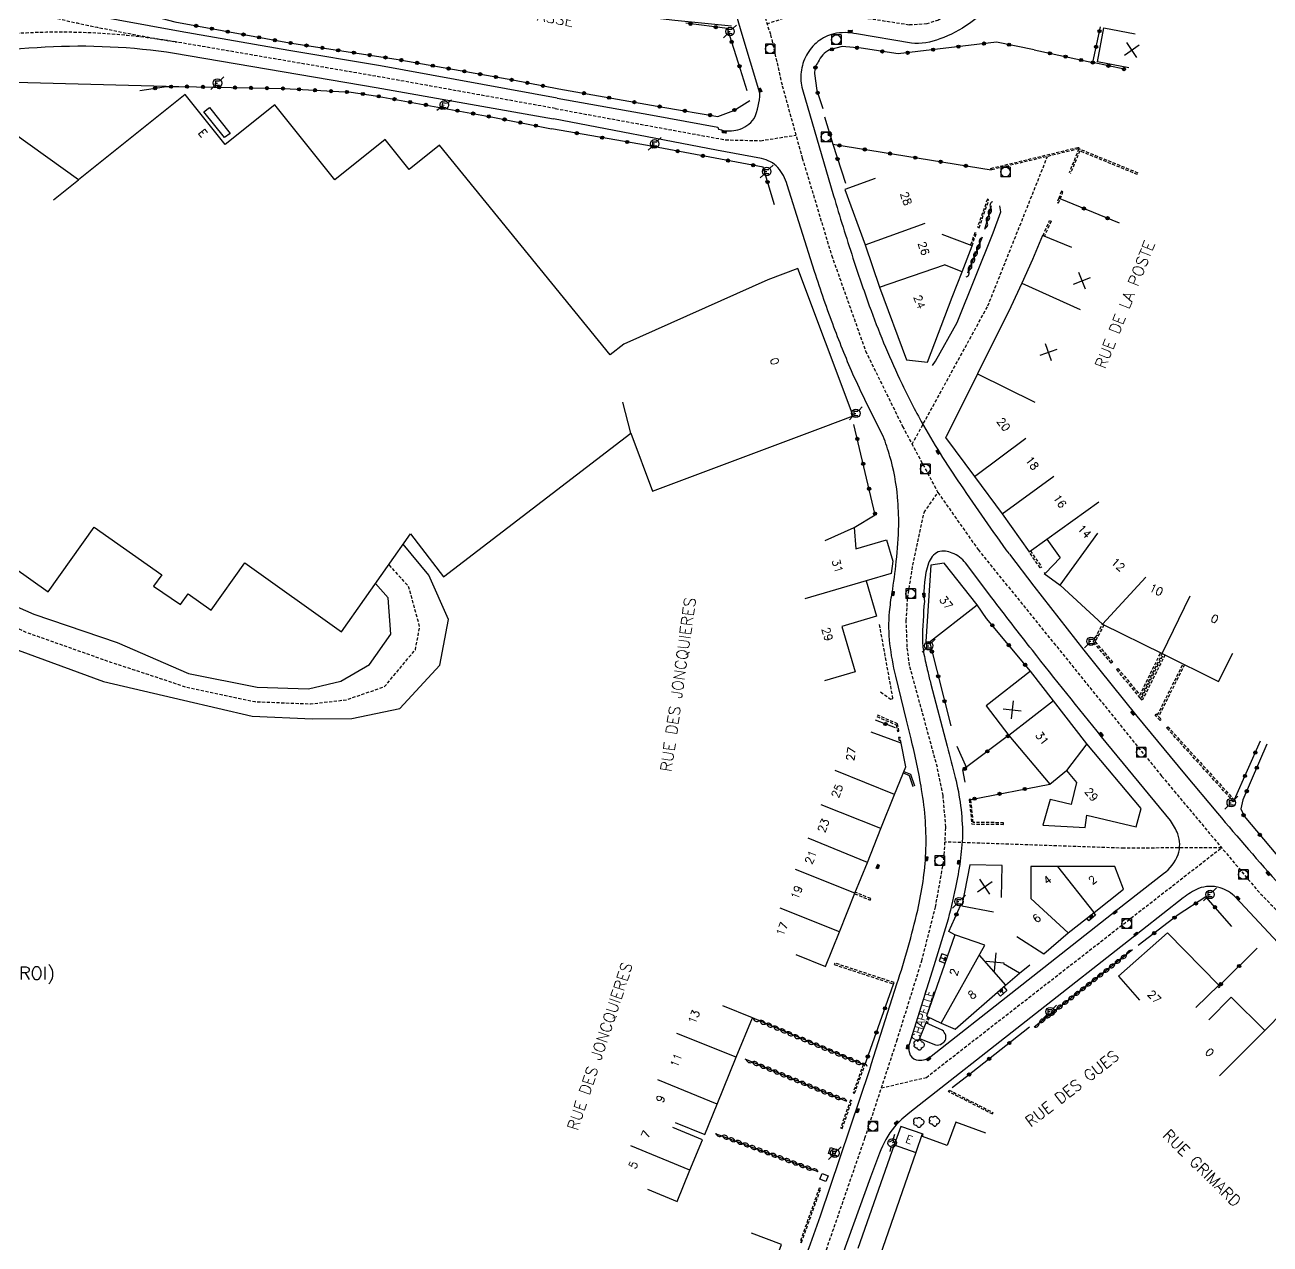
# Model space of a CAD drawing. Header units: millimetres. Extents: x 157000 to 158001, y 120999 to 122000.
# Drawn here: x 157584 to 157778.5, y 121194.6 to 121385.1 of the extents above; entities that cross this region are included whole.
import ezdxf
from ezdxf.enums import TextEntityAlignment as Align

# ---------------------------------------------------------------- set-up
doc = ezdxf.new("R2010")
doc.units = ezdxf.units.MM
doc.linetypes.add('DASHED', pattern=[0.75, 0.5, -0.25])
doc.layers.get('0').update_dxf_attribs({"linetype": 'CONTINUOUS'})
for name, color, linetype in [('W0001', 6, 'DASHED'), ('W0008', 7, 'CONTINUOUS'), ('W0100', 7, 'CONTINUOUS'), ('W0112', 1, 'DASHED'), ('W0300', 7, 'CONTINUOUS'), ('W0310', 3, 'CONTINUOUS'), ('W0322', 7, 'CONTINUOUS'), ('W0334', 7, 'CONTINUOUS'), ('W0400', 7, 'CONTINUOUS'), ('W0420', 7, 'CONTINUOUS'), ('W0471', 7, 'CONTINUOUS'), ('W0980', 7, 'CONTINUOUS'), ('W0984', 7, 'CONTINUOUS'), ('W0989', 7, 'CONTINUOUS'), ('W0991', 7, 'CONTINUOUS'), ('W1102', 7, 'CONTINUOUS')]:
    doc.layers.add(name, color=color, linetype=linetype)
doc.styles.get("Standard").update_dxf_attribs({"font": 'romans.shx', "width": 0.85})

# ---------------------------------------------------------------- blocks, each defined once
blk = doc.blocks.new('t322o')
at = {"color": 0, "linetype": 'Continuous'}
for radius in [0.25, 0.15]:
    blk.add_circle((0, 0), radius, dxfattribs=at)
blk = doc.blocks.new('t991o')
at = {"color": 0, "linetype": 'Continuous'}
for p, q in [((-1, 1), (1, -1)), ((-1, -1), (1, 1))]:
    blk.add_line(p, q, dxfattribs=at)
blk = doc.blocks.new('T471')
for p, q in [((-0.333334, 0.333334), (-0.333334, -0.333334)), ((-0.333334, 0.333334), (0.333334, 0.333334)), ((-0.333334, 0), (0, 0)), ((0.500001, 0.500001), (1.000002, 1.000002)), ((-0.500001, -0.500001), (-1.000002, -1.000002)), ((-0.333334, -0.333334), (0.333334, -0.333334))]:
    blk.add_line(p, q)
blk.add_ellipse((0, 0), major_axis=(0.471405, 0.471405), ratio=1, start_param=5.4977871438, end_param=11.780972451)
blk = doc.blocks.new('t310o')
at = {"color": 0, "linetype": 'Continuous'}
for centre, start, end in [((-0.5, 0.38), 216.8699, 323.1304), ((0.5, -0.37), 36.8699, 143.1303)]:
    blk.add_arc(centre, 0.625, start, end, dxfattribs=at)
blk = doc.blocks.new('T400')
for p, q in [((-0.15, 0.3), (0.15, 0.3)), ((-0.15, -0.25), (-0.15, 0.3)), ((-0.15, 0.15), (0.15, 0.15)), ((-0.15, 0), (0.15, 0)), ((0.15, 0.3), (0.15, -0.25)), ((-0.15, -0.15), (0.15, -0.15)), ((-0.15, -0.25), (-0.15, -0.3)), ((-0.15, -0.3), (0.15, -0.3)), ((0.15, -0.3), (0.15, -0.25))]:
    blk.add_line(p, q)
blk = doc.blocks.new('T420')
for p, q in [((0.75, 0.75), (-0.75, 0.75)), ((-0.75, 0.75), (-0.75, -0.75)), ((0.75, 0.75), (0.75, -0.75)), ((0.75, -0.75), (-0.75, -0.75))]:
    blk.add_line(p, q)
blk.add_ellipse((0, 0), major_axis=(-0.53, 0.53), ratio=1, start_param=3.926991, end_param=10.210176)
blk = doc.blocks.new('T300')
for p, q in [((-0.8, 0.51), (-0.86, 0.34)), ((-0.86, 0.34), (-0.86, 0.17)), ((-0.86, 0.17), (-0.74, 0.06)), ((-0.69, 0.63), (-0.8, 0.51)), ((-0.8, -0.06), (-0.74, 0.06)), ((-0.74, 0.06), (-0.69, 0.11)), ((-0.57, 0.69), (-0.69, 0.63)), ((-0.46, 0.69), (-0.57, 0.69)), ((-0.29, 0.63), (-0.46, 0.69)), ((-0.29, 0.63), (-0.17, 0.74)), ((-0.23, 0.57), (-0.29, 0.63)), ((-0.17, 0.74), (-0.06, 0.8)), ((-0.06, 0.8), (0.06, 0.8)), ((0.06, 0.8), (0.23, 0.74)), ((0.23, 0.74), (0.34, 0.63)), ((0.34, 0.63), (0.4, 0.51)), ((0.46, 0.46), (0.34, 0.46)), ((0.4, 0.51), (0.4, 0.46)), ((0.57, 0.4), (0.46, 0.46)), ((0.57, 0.4), (0.69, 0.29)), ((0.69, 0.29), (0.74, 0.17)), ((0.74, 0.06), (0.69, -0.17)), ((0.74, 0.17), (0.74, 0.06)), ((-0.8, -0.17), (-0.8, -0.06)), ((-0.8, -0.23), (-0.8, -0.17)), ((-0.74, -0.34), (-0.8, -0.23)), ((-0.69, -0.4), (-0.74, -0.34)), ((-0.51, -0.46), (-0.69, -0.4)), ((-0.4, -0.46), (-0.51, -0.46)), ((-0.4, -0.46), (-0.34, -0.46)), ((-0.34, -0.46), (-0.34, -0.4)), ((-0.34, -0.51), (-0.34, -0.46)), ((-0.29, -0.63), (-0.34, -0.51)), ((-0.17, -0.74), (-0.29, -0.63)), ((-0.06, -0.8), (-0.17, -0.74)), ((0.06, -0.8), (-0.06, -0.8)), ((0.17, -0.74), (0.06, -0.8)), ((0.23, -0.69), (0.17, -0.74)), ((0.29, -0.46), (0.23, -0.46)), ((0.29, -0.63), (0.23, -0.69)), ((0.46, -0.4), (0.29, -0.46)), ((0.34, -0.51), (0.29, -0.63)), ((0.34, -0.51), (0.34, -0.46)), ((0.57, -0.34), (0.46, -0.4)), ((0.63, -0.29), (0.57, -0.34)), ((0.69, -0.17), (0.63, -0.29))]:
    blk.add_line(p, q)
blk = doc.blocks.new('t112o')
at = {"color": 0, "linetype": 'Continuous'}
for p, q in [((-0.5, 0.5), (0.5, 0.5)), ((-0.5, -0.5), (-0.5, 0.5)), ((0.5, 0.5), (0.5, -0.5)), ((0.5, -0.5), (-0.5, -0.5))]:
    blk.add_line(p, q, dxfattribs=at)

msp = doc.modelspace()

# ---------------------------------------------------------------- linework, layer by layer
at = {"layer": 'W0001'}
for points in [[(157627.23, 121491.4), (157658.4, 121462.15), (157676.95, 121445.75), (157681.22, 121441.39), (157683.1, 121438.75), (157684.99, 121434.73), (157688.32, 121423.2), (157692.94, 121406.97), (157700.46, 121383.56), (157702.28, 121375.6), (157705.41, 121364.29), (157709.99, 121349.12), (157715.29, 121334.19), (157721.07, 121322.4), (157726.61, 121312.05), (157732.88, 121303.14), (157761.55, 121267.75), (157776.49, 121249.93), (157792.63, 121233.32), (157803.23, 121223.69), (157815.52, 121214.3), (157819.67, 121215.78)], [(157738.42, 121394.1), (157729.63, 121387.65), (157726.67, 121385.87), (157724.89, 121385.28), (157722.1, 121385.1), (157706.73, 121387.47), (157699.91, 121385.28)], [(157666.82, 121372.05), (157693.41, 121367.16), (157698.89, 121367.03), (157704.41, 121367.89)], [(157722.57, 121319.6), (157734.4, 121341.21), (157743.73, 121364.58)], [(157709.17, 121193.77), (157715.2, 121211.2), (157720.18, 121226.39), (157724.08, 121238.9), (157726.22, 121247.29), (157727.54, 121254.72), (157727.84, 121259.8), (157727.4, 121264.73), (157726.51, 121269.14), (157722.17, 121285.04), (157721.8, 121287.91), (157721.65, 121292.03), (157721.87, 121295.56), (157722.68, 121300.71), (157724.45, 121308.96), (157726.61, 121312.05)], [(157770.91, 121256.58), (157755.67, 121256.5), (157727.7, 121257.46)], [(157717.77, 121219.04), (157724.79, 121220.7), (157770.91, 121256.58)]]:
    msp.add_lwpolyline(points, dxfattribs=at)
at = {"layer": 'W0001', "flags": 128}
for points in [[(157560.71, 121393.37), (157569.04, 121390.98), (157582.8, 121387.58, 0.01902), (157607.77, 121382.42, -1.150422)], [(157666.82, 121372.05), (157639.18, 121377.03), (157607.77, 121382.42, 0.058449), (157582.58, 121383.76, 0.012845), (157545.53, 121379.79, 0.044275), (157529.16, 121376.11, -0.007384), (157515.57, 121371.99, 0.059299), (157502.6, 121366.53, 0.050953), (157461.33, 121335.63), (157453.05, 121330.27), (157435.37, 121314.75), (157416.05, 121285.77), (157454.03, 121260.8, -0.400402), (157457.03, 121247.86), (157449.17, 121236.11, -0.29753), (157441.19, 121232.71), (157438.2, 121233.93), (157402.99, 121257.43), (157367.79, 121280.93, -0.335137), (157365.15, 121289.76), (157378.66, 121309.98, -0.403635), (157383.67, 121310.88), (157417.64, 121288.17)]]:
    msp.add_lwpolyline(points, format="xyb", dxfattribs=at)
msp.add_lwpolyline([(157495.02, 121361.8), (157501.48, 121346.61), (157506.74, 121342.76), (157518.01, 121334.59), (157537.29, 121319.84), (157549.79, 121311.08), (157574.7, 121294.78), (157584.12, 121290.25), (157597.32, 121285.58), (157609.12, 121281.69), (157619.86, 121279.39), (157628.59, 121279.05), (157634.18, 121279.68), (157640.16, 121281.75), (157644.96, 121287.51), (157645.65, 121291.07), (157643.91, 121297.38), (157640.82, 121300.81)], dxfattribs=at)
at = {"layer": 'W0001'}
msp.add_lwpolyline([(157300.37, 121260.81), (157354.79, 121242.78), (157368.61, 121238.78), (157488.2, 121207.14), (157498.8, 121204.29, 0.001618), (157586.86, 121181.02, 0.008895), (157617.65, 121173.57, 0.001199), (157636.42, 121169.43, 0.00808), (157678.78, 121160.99, 0.003255), (157691.39, 121158.77, 0.014447), (157693.79, 121158.44, 0.014447)], format="xyb", dxfattribs=at)
at = {"layer": 'W0008', "flags": 128}
for points in [[(157667.11, 121373.69), (157681.99, 121371.04), (157692.22, 121369.13), (157692.31, 121368.85), (157692.82, 121368.75), (157692.79, 121368.64, 0.0794), (157695.32, 121368.71, 0.1701), (157697.89, 121370.5, 0.1003), (157698.78, 121374.45), (157695.87, 121384.12), (157692, 121397.4), (157686.21, 121417.46), (157682.22, 121431.01), (157681.91, 121432.08, 0.0504), (157679.34, 121438.14, 0.0719), (157676.23, 121441.96), (157655.54, 121461.08), (157637.76, 121477.47), (157625.1, 121489.08)], [(157740.08, 121391.84), (157731.51, 121385.36, -0.0757), (157726.9, 121382.93, -0.1283), (157722.45, 121382.27), (157713.88, 121383.72, 0.1008), (157710.32, 121383.73, 0.1084), (157707.86, 121382.51, 0.0998), (157706.05, 121380.37, 0.0972), (157705.23, 121377.74, 0.0987), (157705.45, 121375.04), (157710.3, 121358.43, 0.0076), (157713.33, 121348.7, 0.0086), (157715.88, 121341.23, 0.0221), (157720.61, 121329.81, 0.0172), (157723.99, 121323.16, 0.0217), (157730.12, 121313.3, 0.0066), (157737.71, 121302.46)], [(157706.71, 121194.69), (157708.26, 121199.05), (157715.97, 121221.92), (157716.22, 121222.84), (157720.2, 121235.33, 0.0226), (157723.44, 121246.83, 0.0433), (157724.71, 121255.78, 0.0514), (157724.06, 121265.67, 0.0169), (157722.41, 121273.57), (157721.7, 121276.52), (157720.02, 121283.39, -0.0333), (157719.11, 121288.44, -0.0489), (157719.04, 121293.42, -0.0175), (157719.44, 121296.33, 0.0102), (157720.09, 121301.3, 0.011588), (157720.5, 121306.93, 0.014746), (157720.29, 121311.34, 0.049), (157719.11, 121317.69, 0.0144), (157718.05, 121320.86, -0.0123), (157713.54, 121330.09, -0.0153), (157710.36, 121337.88, -0.0135), (157707.34, 121346.57), (157703.05, 121360.14, 0.1125), (157701.61, 121362.83, 0.1546), (157699.03, 121364.24), (157692.01, 121365.56), (157666.53, 121370.42)], [(157737.76, 121302.44), (157741.56, 121297.42), (157749.4, 121287.41), (157751.67, 121284.59), (157757.65, 121277.14), (157765.11, 121268.14), (157770.29, 121261.96, 0.0077), (157780.04, 121250.71, 0.0052)], [(157847.85, 121154.79), (157828.76, 121186.61, -0.0075), (157824.37, 121194, -0.0136), (157820.33, 121201.92, 0.0328), (157819.25, 121203.7, 0.046), (157817.24, 121205.82), (157810.55, 121212.03), (157795.52, 121226.03, -0.0059), (157787.69, 121233.53, -0.0114), (157782.63, 121238.63), (157773.14, 121248.78, 0.1325), (157770.67, 121250.32, 0.1616), (157767.31, 121250.2, 0.0727), (157764.94, 121248.72), (157758.54, 121243.76), (157740.38, 121229.5), (157722.23, 121215.21, 0.0494), (157719.81, 121212.98, 0.0864), (157717.48, 121208.84), (157716.07, 121205.08), (157711.62, 121192.86)]]:
    msp.add_lwpolyline(points, format="xyb", dxfattribs=at)
at = {"layer": 'W0008'}
for points in [[(157667.11, 121373.69), (157639.5, 121378.73), (157625.21, 121381.13), (157608.19, 121384.11), (157588.84, 121387.65), (157569.96, 121392.4), (157561.64, 121396.33), (157559.78, 121390.42), (157568.13, 121389.57), (157582.43, 121386.1, 0.054829), (157528.65, 121377.97, 0.050671), (157501.81, 121368.69, 0.062774), (157487.44, 121359.7), (157474.82, 121350.4), (157458.16, 121336.52), (157451.18, 121332.46), (157429.57, 121312.57), (157406.37, 121327.49), (157403.85, 121333.05), (157392.62, 121344.39)], [(157505.69, 121346.49), (157503.24, 121348.24), (157499.09, 121357.56), (157503.39, 121364.37), (157516.26, 121370.01, -0.045427), (157545.91, 121377.83, -0.019413), (157587.15, 121381.68, -0.050845), (157607.35, 121380.72), (157638.86, 121375.32), (157666.53, 121370.42)], [(157694.37, 121163.71, -0.014447), (157692.28, 121164, -0.003255), (157679.73, 121166.2, -0.008079), (157637.55, 121174.6, -0.001199), (157618.8, 121178.74, -0.008895), (157588.2, 121186.15, -0.001618), (157500.18, 121209.41), (157487.02, 121212.85, -0.412485), (157484.42, 121216.82), (157487.48, 121228.35)]]:
    msp.add_lwpolyline(points, format="xyb", dxfattribs=at)
at = {"layer": 'W0008', "flags": 128}
msp.add_lwpolyline([(157675.65, 121386.98), (157685.48, 121385.86), (157694.37, 121384.97)], dxfattribs=at)
at = {"layer": 'W0008'}
for points in [[(157573.6, 121292.35), (157582.9, 121287.43), (157596.26, 121282.54), (157608.73, 121279.61), (157619.47, 121277.11), (157628.91, 121276.72), (157635.01, 121276.75), (157642.54, 121278.31), (157648.78, 121285.08), (157650.16, 121292.2), (157647.09, 121299.13), (157643.08, 121304.02)], [(157575.81, 121297.21), (157585.34, 121293.07), (157598.39, 121288.61), (157609.52, 121283.77), (157620.26, 121281.68), (157628.27, 121281.39), (157633.34, 121282.61), (157637.77, 121285.2), (157641.15, 121289.94), (157640.73, 121295.63), (157638.72, 121297.83)], [(157695.89, 121165.2), (157696.95, 121167.89), (157705.43, 121191.28), (157706.71, 121194.69)]]:
    msp.add_lwpolyline(points, dxfattribs=at)
at = {"layer": 'W0008', "flags": 128}
msp.add_lwpolyline([(157722.07, 121225.67, 0.1422), (157722.28, 121224.15, 0.2189), (157723.58, 121223.36, 0.1955), (157725.52, 121224.03), (157738.01, 121233.78), (157754.73, 121246.97), (157761.83, 121252.53, 0.145), (157764.14, 121255.49, 0.1631), (157764.07, 121258.73, 0.0592), (157762.93, 121260.82), (157752.17, 121273.92, -0.003), (157741.36, 121287.42, -0.0052), (157735.03, 121295.62), (157730.92, 121301.06, 0.1392), (157728.83, 121302.59, 0.1805), (157726.65, 121302.79, 0.1894), (157725.11, 121301.02, 0.1032), (157724.48, 121295.04, 0.0141), (157724.17, 121289.02, 0.0331), (157724.42, 121286.79, 0.0176), (157725.01, 121284.1, 0.0006), (157725.49, 121282.13), (157728.04, 121272.43, -0.0088), (157729.3, 121267.56, -0.0611), (157730.44, 121258.59, -0.0451), (157729.33, 121250.38, -0.0253), (157727.98, 121244.72), (157725.96, 121238.13)], format="xyb", close=True, dxfattribs=at)
at = {"layer": 'W0100', "flags": 128}
for points in [[(157756.42, 121378.43), (157751.51, 121379.36), (157752.51, 121384.65), (157757.42, 121383.73)], [(157716.77, 121361.12), (157712.07, 121359.41), (157715.22, 121350.75), (157717.45, 121344.16), (157721.68, 121332.78), (157724.97, 121332.45), (157728.85, 121342.6), (157730.39, 121346.55), (157731.93, 121350.6), (157727.26, 121352.38)], [(157747.54, 121350.33), (157742.92, 121352.24), (157741.36, 121348.47), (157739.7, 121344.79), (157738.01, 121341.05), (157732.8, 121330.63), (157727.9, 121320.78), (157727.77, 121320.68), (157732.34, 121314.56), (157736.62, 121308.71), (157740.83, 121302.81), (157743.6, 121304.79), (157745.71, 121301.84), (157743.4, 121299.47), (157743.34, 121299.52), (157743.19, 121299.4), (157745.69, 121297.59), (157752.3, 121291.5), (157761.63, 121286.93), (157770.45, 121282.52), (157772.69, 121286.99)], [(157708.68, 121322.27), (157713.37, 121324.03), (157704.72, 121347.06), (157700.04, 121345.31)], [(157734.13, 121278.74), (157737.66, 121274.09), (157744.09, 121266.5), (157746.68, 121268.64), (157748.25, 121266.78), (157747.4, 121263.32), (157744.14, 121264.13), (157743.01, 121260.08), (157749.62, 121259.75), (157749.86, 121261.68), (157757.55, 121259.81), (157758.35, 121262.7), (157749.89, 121272.81), (157744.67, 121279.51), (157741.04, 121284.16), (157734.13, 121278.74)], [(157704.42, 121239.88), (157709.06, 121238.02), (157711.22, 121243.42), (157713.63, 121249.49), (157715.58, 121254.27), (157717.67, 121259.6), (157719.81, 121264.9), (157721.6, 121269.23), (157720.87, 121272.91), (157716.18, 121274.65)], [(157736.54, 121248.78), (157736.64, 121253.78), (157731.58, 121253.88), (157730.36, 121247.5), (157735.27, 121246.56)], [(157738.91, 121242.68), (157743.14, 121240), (157746.93, 121243.25), (157750.99, 121246.45), (157755.57, 121250.09), (157754.25, 121253.66), (157749.47, 121253.63), (157741.13, 121253.65), (157741.12, 121248.65)], [(157750.91, 121246.39), (157751.21, 121246.01), (157750.18, 121245.17), (157749.87, 121245.57)], [(157766.91, 121231.62), (157770.48, 121235.11), (157762.49, 121243.29), (157754.79, 121236.51), (157758.09, 121232.76)], [(157728.09, 121239.69), (157727.19, 121240), (157726.77, 121238.88), (157727.7, 121238.56)], [(157736.88, 121234.86), (157737.39, 121234.28), (157736.36, 121233.36), (157735.84, 121233.95)], [(157796.75, 121214.65), (157800.09, 121218.36), (157795.42, 121222.57), (157792, 121225.49), (157787.39, 121230.11), (157783.45, 121233.92), (157777.65, 121228.01), (157772.43, 121233.21), (157768.9, 121229.67)], [(157685.54, 121213.64), (157690.18, 121211.76), (157692.12, 121216.53), (157695.06, 121223.83), (157697.61, 121229.97), (157692.99, 121231.88)], [(157681.22, 121203.24), (157685.84, 121201.32), (157687.86, 121206.19), (157689.82, 121210.96), (157685.2, 121212.86)], [(157724.31, 121211.81), (157720.78, 121213.03), (157719.77, 121210.13), (157723.14, 121208.96)], [(157734.09, 121211.98), (157729.38, 121213.68), (157728.07, 121210.05), (157724.18, 121211.44), (157724.31, 121211.81)]]:
    msp.add_lwpolyline(points, dxfattribs=at)
at = {"layer": 'W0100'}
for points in [[(157700.04, 121345.31), (157677.52, 121335.24), (157675.4, 121333.57), (157648.75, 121366.34), (157643.97, 121362.52), (157640.23, 121367.2), (157632.4, 121360.93), (157623.03, 121372.64), (157615.24, 121366.41), (157608.99, 121374.22), (157592.33, 121360.89), (157572.38, 121375.16)], [(157582.16, 121300.42), (157587.61, 121296.55), (157594.8, 121306.67), (157605.33, 121299.19), (157604.07, 121297.43), (157608.25, 121294.57), (157609.45, 121296.26), (157613.08, 121293.68), (157618.33, 121301.06), (157633.43, 121290.32), (157644.2, 121305.61), (157649.36, 121298.87), (157678.63, 121321.32), (157682.02, 121312.27), (157708.68, 121322.27)], [(157708.96, 121304.59), (157713.53, 121306.61), (157713.76, 121303.24), (157718.57, 121304.66), (157719.55, 121301.33), (157719.31, 121299.41), (157715.41, 121298.26), (157717.03, 121292.76), (157711.59, 121291.15), (157713.69, 121284.03), (157708.89, 121282.62)], [(157750.7, 121245.59), (157750.39, 121245.98), (157750.34, 121245.58), (157750.79, 121245.93), (157750.39, 121245.98)], [(157733.95, 121241.34), (157729.23, 121242.98), (157724.82, 121230.26), (157727.09, 121229.18), (157729.32, 121228.2), (157737.16, 121235.11), (157739.36, 121236.95), (157736.83, 121238.45)], [(157726.98, 121239.44), (157727.89, 121239.12), (157727.72, 121239.48), (157727.53, 121238.95), (157727.89, 121239.12)], [(157736.88, 121233.82), (157736.36, 121234.41), (157736.33, 121234.01), (157736.76, 121234.38), (157736.36, 121234.41)], [(157724.15, 121211.86), (157723.14, 121208.96), (157716.69, 121190.38), (157750.35, 121178.69), (157747.17, 121167.06), (157744.02, 121157.07), (157756.75, 121155.02), (157757.55, 121159.95)], [(157692.86, 121183.86), (157697.56, 121182.14), (157699.45, 121187.29), (157702.14, 121194.61), (157697.45, 121196.33)]]:
    msp.add_lwpolyline(points, dxfattribs=at)
msp.add_lwpolyline([(157615.15, 121367.51), (157611.92, 121371.55), (157612.8, 121372.21), (157616.03, 121368.17)], close=True, dxfattribs=at)
at = {"layer": 'W0100', "flags": 128}
msp.add_lwpolyline([(157732.71, 121294.5), (157727.56, 121301.05), (157725.47, 121300.72), (157724.69, 121288.81), (157724.97, 121288.46)], close=True, dxfattribs=at)
msp.add_lwpolyline([(157724.72, 121229.2), (157723.72, 121226.77), (157726.2, 121225.77, 0.2277), (157727.22, 121225.98, 0.1317), (157727.73, 121226.46, 0.1922), (157727.81, 121227.3, 0.1211), (157727.28, 121228.05)], format="xyb", close=True, dxfattribs=at)
at = {"layer": 'W0112'}
for p, q in [((157725.02, 121230.17), (157724.72, 121229.2)), ((157725.25, 121230.06), (157724.94, 121229.1))]:
    msp.add_line(p, q, dxfattribs=at)
for points in [[(157748.62, 121365.75), (157734.91, 121362.46), (157734.86, 121362.7), (157748.56, 121366)], [(157745.91, 121359.12), (157745.47, 121358.04), (157745.21, 121357.39), (157745.44, 121357.3), (157745.71, 121357.95), (157746.14, 121359.03)], [(157734.32, 121357.87), (157732.79, 121353.52), (157733.03, 121353.43), (157734.56, 121357.78)], [(157772.79, 121263.75), (157762.32, 121275.31), (157762.51, 121275.48), (157772.98, 121263.92)], [(157731.49, 121264.09), (157731.88, 121260.28), (157736.87, 121260.22), (157736.87, 121260.47), (157732.11, 121260.53), (157731.74, 121264.12)], [(157719.76, 121235.51), (157710.49, 121238.55), (157710.41, 121238.31), (157719.68, 121235.27)], [(157714.93, 121222.68), (157713.35, 121218.3), (157713.58, 121218.21), (157715.16, 121222.59)], [(157712.94, 121217.13), (157711.4, 121212.8), (157711.64, 121212.72), (157713.17, 121217.05)], [(157708.06, 121203.41), (157705.06, 121195), (157705.29, 121194.92), (157708.3, 121203.33)]]:
    msp.add_lwpolyline(points, close=True, dxfattribs=at)
for points in [[(157757.88, 121361.97), (157748.62, 121365.75), (157747.09, 121361.99)], [(157757.78, 121361.73), (157748.76, 121365.43), (157747.32, 121361.9)], [(157743.02, 121352.2), (157744.04, 121354.54), (157744.27, 121354.44), (157743.25, 121352.11)], [(157731.93, 121350.6), (157732.6, 121352.56), (157732.37, 121352.64), (157731.69, 121350.69)], [(157741.04, 121302.96), (157742.79, 121300.42), (157742.58, 121300.28), (157740.83, 121302.81)], [(157717.65, 121280.92), (157719.17, 121279.79), (157719.58, 121279.87), (157717.48, 121291.43)], [(157752.53, 121291.39), (157751.16, 121288.76), (157753.87, 121285.58), (157753.68, 121285.42), (157750.86, 121288.72), (157752.31, 121291.5)], [(157762.08, 121286.71), (157758.53, 121279.61), (157758.22, 121279.97), (157754.52, 121284.42), (157754.72, 121284.58), (157758.17, 121280.42), (157761.41, 121287.04)], [(157761.64, 121286.93), (157758.34, 121280.21), (157758.41, 121280.13), (157758.47, 121280.06), (157761.85, 121286.82)], [(157765.13, 121285.18), (157761.08, 121277.09), (157761.49, 121276.6), (157761.3, 121276.44), (157760.54, 121277.35), (157760.74, 121277.51), (157760.91, 121277.3), (157764.91, 121285.29)], [(157717.06, 121277.07), (157720.09, 121275.75), (157720.27, 121274.74), (157720.51, 121274.78), (157720.31, 121275.92), (157717.16, 121277.29)], [(157720.87, 121272.91), (157720.7, 121273.81), (157720.45, 121273.77), (157720.6, 121273.01)], [(157713.59, 121249.38), (157716, 121248.4), (157716.1, 121248.63), (157713.69, 121249.61)], [(157770.3, 121234.93), (157770.56, 121234.71), (157770.72, 121234.89), (157770.48, 121235.11)], [(157735.16, 121214.94), (157728.25, 121218.47), (157728.36, 121218.7), (157735.24, 121215.18)]]:
    msp.add_lwpolyline(points, dxfattribs=at)
at = {"layer": 'W0310'}
for p, q in [((157714.93, 121222.68), (157697.61, 121229.97)), ((157712.39, 121216.94), (157696.5, 121223.52))]:
    msp.add_line(p, q, dxfattribs=at)
at = {"layer": 'W0310', "flags": 128}
for points in [[(157733.94, 121353.18), (157734.97, 121356.9)], [(157731.29, 121346.36), (157733.57, 121352.01)], [(157756.98, 121240.6), (157741.63, 121228.56)], [(157691.78, 121211.95), (157707.82, 121205.97)]]:
    msp.add_lwpolyline(points, dxfattribs=at)
at = {"layer": 'W0322'}
for p, q in [((157710.18, 121366.46), (157734.91, 121362.46)), ((157754.95, 121354.15), (157745.71, 121357.95)), ((157731.74, 121264.12), (157744.09, 121266.5))]:
    msp.add_line(p, q, dxfattribs=at)
for points in [[(157531.3, 121407.75), (157561.83, 121398.3), (157587.55, 121390.87), (157607.36, 121385.58), (157625.32, 121382.3), (157641.96, 121379.77), (157660.17, 121376.51), (157667.36, 121375.13)], [(157601.94, 121374.86), (157605.71, 121375.43), (157608, 121375.5), (157624.48, 121375.18), (157634.92, 121374.59), (157638.74, 121374.05), (157657.07, 121370.71), (157666.25, 121368.89)]]:
    msp.add_lwpolyline(points, dxfattribs=at)
at = {"layer": 'W0322', "flags": 128}
for points in [[(157696.82, 121374.84), (157695.76, 121378.17), (157693.71, 121384.54), (157687.2, 121385.37)], [(157741.64, 121381.2), (157750.79, 121379.24), (157751.98, 121384.84)], [(157755.68, 121378.2), (157750.79, 121379.24)], [(157667.36, 121375.13), (157683.6, 121372.28), (157692.22, 121370.83), (157694.7, 121371.76), (157697.2, 121373.31)], [(157708.9, 121370.73), (157710.18, 121366.46), (157712.15, 121360.37)], [(157701.08, 121356.99), (157699.29, 121362.9), (157681.22, 121366.27), (157666.25, 121368.89)], [(157713.53, 121306.61), (157716.81, 121308.59), (157713.48, 121322.68)], [(157741.04, 121284.16), (157734.21, 121292.4), (157732.71, 121294.5)], [(157725.32, 121288.59), (157728.61, 121275.59)], [(157719.98, 121275.28), (157716.87, 121276.5)], [(157729.53, 121272.43), (157731.04, 121269.03), (157730.44, 121268.73), (157730.82, 121266.81)], [(157737.65, 121274.09), (157731.1, 121269.23)], [(157772.96, 121264.11), (157776.98, 121273.27)], [(157778, 121272.75), (157774.26, 121264.03), (157773.9, 121262.63), (157774.44, 121261.49), (157780.49, 121254.33), (157782.51, 121252.86), (157784.21, 121254.13), (157786.17, 121258.96)], [(157729.23, 121242.98), (157728.29, 121243.46), (157730.16, 121247.65)], [(157772.54, 121244.29), (157768.45, 121248.88), (157764.13, 121246.08), (157757.88, 121241.31)], [(157770.63, 121235.08), (157776.49, 121240.9)], [(157715.16, 121222.59), (157719.68, 121235.24)], [(157740.91, 121228.53), (157731.04, 121220.8), (157728.82, 121219.06)]]:
    msp.add_lwpolyline(points, dxfattribs=at)
msp.add_lwpolyline([(157741.64, 121381.2), (157735.73, 121382.44), (157720.39, 121380.58), (157714.61, 121381.5), (157711.62, 121381.75), (157709.67, 121381.2, 0.1921), (157707.91, 121379.33, 0.1647), (157707.32, 121377.53), (157707.68, 121374.88), (157708.62, 121372.04)], format="xyb", dxfattribs=at)
at = {"layer": 'W0334'}
for points in [[(157578.46, 121376.3), (157608, 121375.5)], [(157721.2, 121268.26), (157722.12, 121267.87), (157722.69, 121266.16)], [(157721.3, 121268.49), (157722.32, 121268.05), (157722.93, 121266.23)]]:
    msp.add_lwpolyline(points, dxfattribs=at)
at = {"layer": 'W0334', "flags": 128}
for points in [[(157725.74, 121331.9), (157726.21, 121332.56), (157729.61, 121338.63), (157735.25, 121352.64), (157736.42, 121355.92), (157736.27, 121356.85)], [(157739.36, 121236.95), (157740.95, 121238.3)], [(157719.77, 121210.13), (157714.09, 121193.96)]]:
    msp.add_lwpolyline(points, dxfattribs=at)
at = {"layer": 'W0334'}
msp.add_lwpolyline([(157692.28, 121164), (157691.86, 121161.87, -0.003239), (157679.34, 121164.07, -0.008079), (157637.09, 121172.48, -0.001199), (157618.33, 121176.62, -0.008895), (157587.65, 121184.05, -0.001618), (157499.61, 121207.31)], format="xyb", dxfattribs=at)
at = {"layer": 'W1102'}
for p, q in [((157715.22, 121350.75), (157724.61, 121354.16)), ((157717.45, 121344.16), (157727.63, 121347.62)), ((157730.39, 121346.55), (157727.63, 121347.62)), ((157739.7, 121344.79), (157748.82, 121340.68)), ((157732.8, 121330.63), (157741.75, 121326.16)), ((157732.34, 121314.56), (157740.35, 121320.54)), ((157736.62, 121308.71), (157744.69, 121314.61)), ((157743.6, 121304.79), (157751.73, 121310.61)), ((157745.69, 121297.59), (157751.56, 121305.69)), ((157715.41, 121298.26), (157705.82, 121295.43)), ((157752.3, 121291.5), (157759.08, 121298.86)), ((157761.63, 121286.93), (157766.03, 121295.91)), ((157744.67, 121279.51), (157737.66, 121274.09)), ((157749.89, 121272.81), (157746.68, 121268.64)), ((157719.81, 121264.9), (157710.55, 121268.66)), ((157717.67, 121259.6), (157708.36, 121263.25)), ((157715.58, 121254.27), (157706.31, 121258.04)), ((157713.63, 121249.49), (157704.34, 121253.18)), ((157750.99, 121246.45), (157745.32, 121253.64)), ((157711.22, 121243.42), (157701.93, 121247.13)), ((157746.93, 121243.25), (157741.12, 121248.65)), ((157727.09, 121229.18), (157733.95, 121241.34)), ((157733.06, 121239.76), (157737.16, 121235.11)), ((157777.65, 121228.01), (157770.57, 121220.94)), ((157695.06, 121223.83), (157685.79, 121227.57)), ((157692.12, 121216.53), (157682.86, 121220.3)), ((157687.86, 121206.19), (157678.63, 121210.02))]:
    msp.add_line(p, q, dxfattribs=at)
at = {"layer": 'W1102', "flags": 128}
for points in [[(157588.42, 121357.77), (157592.33, 121360.89)], [(157678.63, 121321.32), (157677.35, 121326.16)]]:
    msp.add_lwpolyline(points, dxfattribs=at)

# ---------------------------------------------------------------- block references
at = {"layer": 'W0112'}
for p, rotation in [((157710.13, 121209.13), 251.6830023186079), ((157708.78, 121205.05), 68.68329019427053)]:
    msp.add_blockref('t112o', p, dxfattribs=dict(at, rotation=rotation))
at = {"layer": 'W0300'}
for p in [(157723.71, 121225.74), (157723.65, 121213.65), (157726.11, 121213.84)]:
    msp.add_blockref('T300', p, dxfattribs=at)
at = {"layer": 'W0310'}
for p, rotation in [((157734.56, 121355.41), 74.52481235161473), ((157734.86, 121356.52), 74.52481235161473), ((157734.25, 121354.3), 74.52481235161473), ((157732.71, 121349.87), 68.07900844626081), ((157733.14, 121350.94), 68.07900844626081), ((157731.84, 121347.73), 68.07900844626081), ((157732.27, 121348.8), 68.07900844626081), ((157731.41, 121346.66), 68.07900844626081), ((157755.16, 121239.17), 218.1029400014227), ((157756.07, 121239.88), 218.1029400014227), ((157752.44, 121237.03), 218.1029400014227), ((157753.34, 121237.75), 218.1029400014227), ((157754.25, 121238.46), 218.1029400014227), ((157749.71, 121234.9), 218.1029400014227), ((157750.62, 121235.61), 218.1029400014227), ((157751.53, 121236.32), 218.1029400014227), ((157746.98, 121232.76), 218.1029400014227), ((157747.89, 121233.47), 218.1029400014227), ((157748.8, 121234.18), 218.1029400014227), ((157745.16, 121231.33), 218.1029400014227), ((157746.07, 121232.04), 218.1029400014227), ((157698.67, 121229.52), 157.154187736152), ((157699.74, 121229.07), 157.154187736152), ((157742.44, 121229.19), 218.1029400014227), ((157743.35, 121229.91), 218.1029400014227), ((157744.26, 121230.62), 218.1029400014227), ((157700.8, 121228.63), 157.154187736152), ((157701.87, 121228.18), 157.154187736152), ((157702.93, 121227.73), 157.154187736152), ((157704, 121227.28), 157.154187736152), ((157705.06, 121226.83), 157.154187736152), ((157706.12, 121226.38), 157.154187736152), ((157707.19, 121225.94), 157.154187736152), ((157708.25, 121225.49), 157.154187736152), ((157709.32, 121225.04), 157.154187736152), ((157710.38, 121224.59), 157.154187736152), ((157711.45, 121224.14), 157.154187736152), ((157712.51, 121223.69), 157.154187736152), ((157713.57, 121223.25), 157.154187736152), ((157697.57, 121223.08), 157.5031785608427), ((157698.63, 121222.64), 157.5031785608427), ((157699.7, 121222.2), 157.5031785608427), ((157700.77, 121221.76), 157.5031785608427), ((157701.84, 121221.31), 157.5031785608427), ((157714.64, 121222.8), 157.154187736152), ((157702.9, 121220.87), 157.5031785608427), ((157703.97, 121220.43), 157.5031785608427), ((157705.04, 121219.99), 157.5031785608427), ((157706.1, 121219.55), 157.5031785608427), ((157707.17, 121219.1), 157.5031785608427), ((157708.24, 121218.66), 157.5031785608427), ((157709.3, 121218.22), 157.5031785608427), ((157710.37, 121217.78), 157.5031785608427), ((157711.44, 121217.34), 157.5031785608427), ((157692.86, 121211.55), 339.5635682138903), ((157693.94, 121211.14), 339.5635682138903), ((157695.02, 121210.74), 339.5635682138903), ((157696.11, 121210.34), 339.5635682138903), ((157697.19, 121209.93), 339.5635682138903), ((157698.27, 121209.53), 339.5635682138903), ((157699.35, 121209.13), 339.5635682138903), ((157700.43, 121208.72), 339.5635682138903), ((157701.52, 121208.32), 339.5635682138903), ((157702.6, 121207.92), 339.5635682138903), ((157703.68, 121207.51), 339.5635682138903), ((157704.76, 121207.11), 339.5635682138903), ((157705.85, 121206.71), 339.5635682138903), ((157706.93, 121206.3), 339.5635682138903)]:
    msp.add_blockref('t310o', p, dxfattribs=dict(at, rotation=rotation))
at = {"layer": 'W0322'}
for p, rotation in [((157610.72, 121384.97), 349.66515687714), ((157687.94, 121385.27), 172.7392864698678), ((157613.18, 121384.52), 349.66515687714), ((157615.64, 121384.07), 349.66515687714), ((157618.1, 121383.62), 349.66515687714), ((157620.56, 121383.17), 349.66515687714), ((157691.9, 121384.77), 172.7392864698678), ((157751.84, 121384.14), 77.97010496912642), ((157623.01, 121382.72), 349.66515687714), ((157625.47, 121382.28), 351.340097053772), ((157627.95, 121381.9), 351.340097053772), ((157630.42, 121381.53), 351.340097053772), ((157632.89, 121381.15), 351.340097053772), ((157694.38, 121382.46), 107.8324680950484), ((157710.03, 121381.3), 195.7879187390641), ((157713.96, 121381.55), 175.15967287326), ((157725.84, 121381.24), 186.9147525716904), ((157729.82, 121381.72), 186.9147525716904), ((157733.79, 121382.2), 186.9147525716904), ((157737.73, 121382.02), 168.1892817333123), ((157751.31, 121381.69), 77.97010496912642), ((157635.36, 121380.78), 351.340097053772), ((157637.83, 121380.4), 351.340097053772), ((157640.3, 121380.02), 351.340097053772), ((157642.77, 121379.62), 349.8532382334027), ((157645.23, 121379.18), 349.8532382334027), ((157717.92, 121380.97), 170.9524526331681), ((157721.87, 121380.76), 186.9147525716904), ((157744.09, 121380.68), 347.9253687648913), ((157746.53, 121380.16), 347.9253687648913), ((157748.98, 121379.63), 347.9253687648913), ((157750.79, 121379.24), 77.97010496912642), ((157647.69, 121378.74), 349.8532382334027), ((157650.15, 121378.3), 349.8532382334027), ((157652.62, 121377.86), 349.8532382334027), ((157655.08, 121377.42), 349.8532382334027), ((157695.6, 121378.66), 107.8324680950484), ((157707.46, 121378.45), 252.4835457146975), ((157753.24, 121378.72), 167.9701049686044), ((157755.68, 121378.2), 167.9701049686044), ((157606.79, 121375.47), 1.671107083684816), ((157609.29, 121375.48), 358.8789688544898), ((157611.79, 121375.43), 358.8789688544898), ((157614.29, 121375.38), 358.8789688544898), ((157616.79, 121375.33), 358.8789688544898), ((157619.29, 121375.28), 358.8789688544898), ((157657.54, 121376.98), 349.8532382334027), ((157660, 121376.54), 349.8532382334027), ((157662.45, 121376.07), 349.1213108396394), ((157664.91, 121375.6), 349.1213108396394), ((157604.31, 121375.22), 8.667906419139785), ((157621.79, 121375.23), 358.8789688544898), ((157624.29, 121375.18), 358.8789688544898), ((157626.79, 121375.05), 356.7666834194781), ((157629.28, 121374.91), 356.7666834194781), ((157631.78, 121374.77), 356.7666834194781), ((157634.27, 121374.63), 356.7666834194781), ((157636.75, 121374.33), 351.9422719910406), ((157639.23, 121373.96), 349.6798159866887), ((157641.69, 121373.51), 349.6798159866887), ((157671.3, 121374.44), 350.0344340462573), ((157675.24, 121373.74), 350.0344340462573), ((157707.81, 121374.51), 288.2723471653234), ((157644.15, 121373.06), 349.6798159866887), ((157646.61, 121372.62), 349.6798159866887), ((157649.07, 121372.17), 349.6798159866887), ((157651.52, 121371.72), 349.6798159866887), ((157679.18, 121373.05), 350.0344340462573), ((157683.12, 121372.36), 350.0344340462573), ((157687.07, 121371.69), 350.4644698715209), ((157694.81, 121371.83), 31.88968857398143), ((157653.98, 121371.27), 349.6798159866887), ((157656.44, 121370.82), 349.6798159866887), ((157658.9, 121370.35), 348.7772540786224), ((157661.35, 121369.86), 348.7772540786224), ((157691.01, 121371.03), 350.4644698715209), ((157663.8, 121369.37), 348.7772540786224), ((157670.19, 121368.2), 170.0617623320297), ((157674.13, 121367.51), 170.0617623320297), ((157709.72, 121367.99), 286.7493914890949), ((157678.07, 121366.82), 170.0617623320297), ((157682.01, 121366.12), 169.4587278704261), ((157711.22, 121366.29), 350.7994436438926), ((157715.17, 121365.66), 350.7994436438926), ((157685.95, 121365.39), 169.4587278704261), ((157689.88, 121364.66), 169.4587278704261), ((157693.81, 121363.92), 169.4587278704261), ((157710.92, 121364.17), 287.8671392992605), ((157719.12, 121365.02), 350.7994436438926), ((157723.07, 121364.38), 350.7994436438926), ((157727.02, 121363.74), 350.7994436438926), ((157697.74, 121363.19), 169.4587278704261), ((157730.96, 121363.1), 350.7994436438926), ((157699.99, 121360.58), 106.8321686756593), ((157749.41, 121356.43), 157.6508181328144), ((157753.1, 121354.91), 157.6508181328144), ((157714.01, 121320.44), 103.274592811628), ((157714.93, 121316.54), 103.274592811628), ((157715.85, 121312.65), 103.274592811628), ((157716.77, 121308.76), 103.274592811628), ((157735.11, 121291.31), 129.645435328354), ((157737.67, 121288.23), 129.645435328354), ((157725.66, 121287.22), 284.2085484621229), ((157740.22, 121285.15), 129.645435328354), ((157726.65, 121283.35), 284.2085484621229), ((157727.63, 121279.47), 284.2085484621229), ((157718.42, 121275.89), 352.1287266747602), ((157737.53, 121274), 216.5287089324887), ((157734.32, 121271.62), 216.5287089324887), ((157776.18, 121271.44), 66.2907232364271), ((157730.79, 121268.91), 206.1371334476703), ((157776.42, 121269.07), 246.7403442964726), ((157774.57, 121267.77), 66.2907232364271), ((157736.23, 121264.99), 10.93681982712155), ((157740.16, 121265.74), 10.93681982712155), ((157774.85, 121265.4), 246.7403442964726), ((157732.31, 121264.23), 10.93681982712155), ((157774.35, 121261.66), 294.9263866929261), ((157776.89, 121258.58), 310.2249779972407), ((157766.9, 121247.87), 212.9220214086924), ((157769.88, 121247.27), 131.7065696325146), ((157729.49, 121246.15), 65.94923191538955), ((157763.57, 121245.65), 217.3922210954798), ((157760.39, 121243.23), 217.3922210954798), ((157773.65, 121238.09), 44.80634944484711), ((157770.81, 121235.27), 44.80634944484711), ((157718.33, 121231.47), 70.33263145798234), ((157716.99, 121227.71), 70.33263145798234), ((157737.76, 121226.07), 218.1001172727149), ((157715.64, 121223.94), 70.33263145798234), ((157734.61, 121223.6), 218.1001172727149), ((157731.47, 121221.13), 218.1001172727149)]:
    msp.add_blockref('t322o', p, dxfattribs=dict(at, rotation=rotation))
at = {"layer": 'W0400'}
for p, rotation in [((157712.92, 121384.12), 83.29304157263937), ((157698.85, 121374.92), 200.2916100729643), ((157693.25, 121368.36), 86.20657605179899), ((157726.6, 121318.41), 33.08069307773162), ((157719.58, 121296.31), 353.27879616718), ((157724.41, 121296.03), 2.941765471251747), ((157757.06, 121277.63), 37.57280269042694), ((157752.12, 121274.22), 218.6882580847916), ((157724.83, 121254.88), 355.773777749338), ((157717.2, 121253.62), 161.4887634479059), ((157729.86, 121254.31), 351.4832355530476), ((157778.18, 121252.56), 41.95381213660383), ((157773.45, 121248.68), 221.0930105891012), ((157754.29, 121246.51), 125.4191033719794), ((157757.52, 121243.07), 308.7905006875562), ((157721.85, 121225.44), 176.1555596139591), ((157725.15, 121223.57), 127.5074721926449), ((157714.05, 121215.52), 342.9606668175564), ((157720.08, 121213.61), 310.9546160219272)]:
    msp.add_blockref('T400', p, dxfattribs=dict(at, rotation=rotation))
at = {"layer": 'W0420'}
for p in [(157710.71, 121382.8), (157700.39, 121381.38), (157709.11, 121367.62), (157737.16, 121362.15), (157724.64, 121315.75), (157722.35, 121296.25), (157758.35, 121271.48), (157726.86, 121254.53), (157774.3, 121252.39), (157756.1, 121244.7), (157716.43, 121213.06)]:
    msp.add_blockref('T420', p, dxfattribs=at)
at = {"layer": 'W0471'}
for p in [(157694.12, 121384.1), (157682.34, 121366.54), (157699.85, 121362.21), (157713.78, 121324.43), (157725.16, 121288.13), (157750.51, 121288.82), (157772.43, 121263.61), (157729.89, 121248.15), (157769.11, 121249.28), (157744.12, 121230.96), (157710.48, 121208.84)]:
    msp.add_blockref('T471', p, dxfattribs=at)
for p, rotation in [((157614.04, 121376.03), 358.878968854591), ((157649.47, 121372.59), 351.3400970538696), ((157719.46, 121210.45), 208.949893749503)]:
    msp.add_blockref('T471', p, dxfattribs=dict(at, rotation=rotation))
at = {"layer": 'W0991'}
for p, rotation in [((157756.89, 121381.2), 79.46263419565138), ((157749.12, 121345.14), 66.6389724063099), ((157743.89, 121333.98), 64.00667873558906), ((157738.19, 121278.11), 307.9923885031043), ((157733.93, 121250.48), 79.16956665661351), ((157735.56, 121238.72), 39.79276739502114)]:
    msp.add_blockref('t991o', p, dxfattribs=dict(at, rotation=rotation))

# ---------------------------------------------------------------- texts
at = {"layer": 'W0980'}
msp.add_text('MONTIGNIES-SUR-SAMBRE (CHARLEROI)', height=2, dxfattribs=at).set_placement((157561.5, 121236.82), align=Align.MIDDLE)
at = {"layer": 'W0984'}
for s, rotation, p in [('E', 308.652, (157611.77, 121368.23)), ('CHAPELLE', 73.4733, (157724.21, 121230.4)), ('E', 340.6027, (157722.1, 121210.99))]:
    msp.add_text(s, height=1.25, rotation=rotation, dxfattribs=at).set_placement(p, align=Align.MIDDLE)
at = {"layer": 'W0989'}
for s, rotation, p in [('IMPASSE', 349.8861, (157664.93, 121386.52)), ('RUE DE LA POSTE', 68.2428, (157755.82, 121341.42)), ('RUE DES JONCQUIERES', 81.9843, (157686.09, 121282.05)), ('RUE DES JONCQUIERES', 71.6879, (157673.86, 121225.52)), ('RUE DES GUES', 37.8852, (157747.55, 121218.96)), ('RUE GRIMARD', 315.2532, (157767.86, 121206.52))]:
    msp.add_text(s, height=1.75, rotation=rotation, dxfattribs=at).set_placement(p, align=Align.MIDDLE)
at = {"layer": 'W0991'}
for s, rotation, p in [('28', 289.974, (157721.63, 121357.98)), ('26', 288.7689, (157724.38, 121350.19)), ('24', 290.3891, (157723.73, 121341.84)), ('0', 290.5698, (157701.09, 121332.56)), ('20', 306.7395, (157736.87, 121322.7)), ('18', 306.18, (157741.34, 121316.65)), ('16', 305.5586, (157745.64, 121310.71)), ('14', 312.9277, (157749.49, 121305.99)), ('31', 286.3886, (157710.91, 121300.59)), ('12', 317.3558, (157754.75, 121300.8)), ('37', 308.2147, (157727.88, 121294.85)), ('10', 333.888, (157760.71, 121296.85)), ('0', 333.4256, (157769.84, 121292.33)), ('29', 286.4539, (157709.33, 121289.92)), ('31', 307.9047, (157742.89, 121273.68)), ('27', 82.4826, (157713, 121271.23)), ('25', 67.9606, (157710.86, 121265.44)), ('29', 309.9223, (157750.59, 121264.88)), ('23', 68.5692, (157708.71, 121260.04)), ('21', 67.9054, (157706.73, 121255.08)), ('4', 38.242, (157743.7, 121251.53)), ('2', 38.417, (157750.77, 121251.53)), ('19', 68.2928, (157704.53, 121249.59)), ('6', 40.586, (157742.03, 121245.55)), ('17', 68.198, (157702.25, 121243.88)), ('2', 70.8734, (157729.12, 121237.14)), ('8', 41.4262, (157731.94, 121233.6)), ('27', 314.3155, (157760.41, 121233.26)), ('13', 67.5077, (157688.48, 121230.15)), ('11', 68.0132, (157685.71, 121223.36)), ('0', 315.1228, (157769.04, 121224.59)), ('9', 67.8465, (157683.27, 121217.35)), ('7', 67.6653, (157680.98, 121211.8)), ('5', 67.4302, (157679, 121207.02))]:
    msp.add_text(s, height=1.25, rotation=rotation, dxfattribs=at).set_placement(p, align=Align.MIDDLE)

doc.saveas('drawing.dxf')
